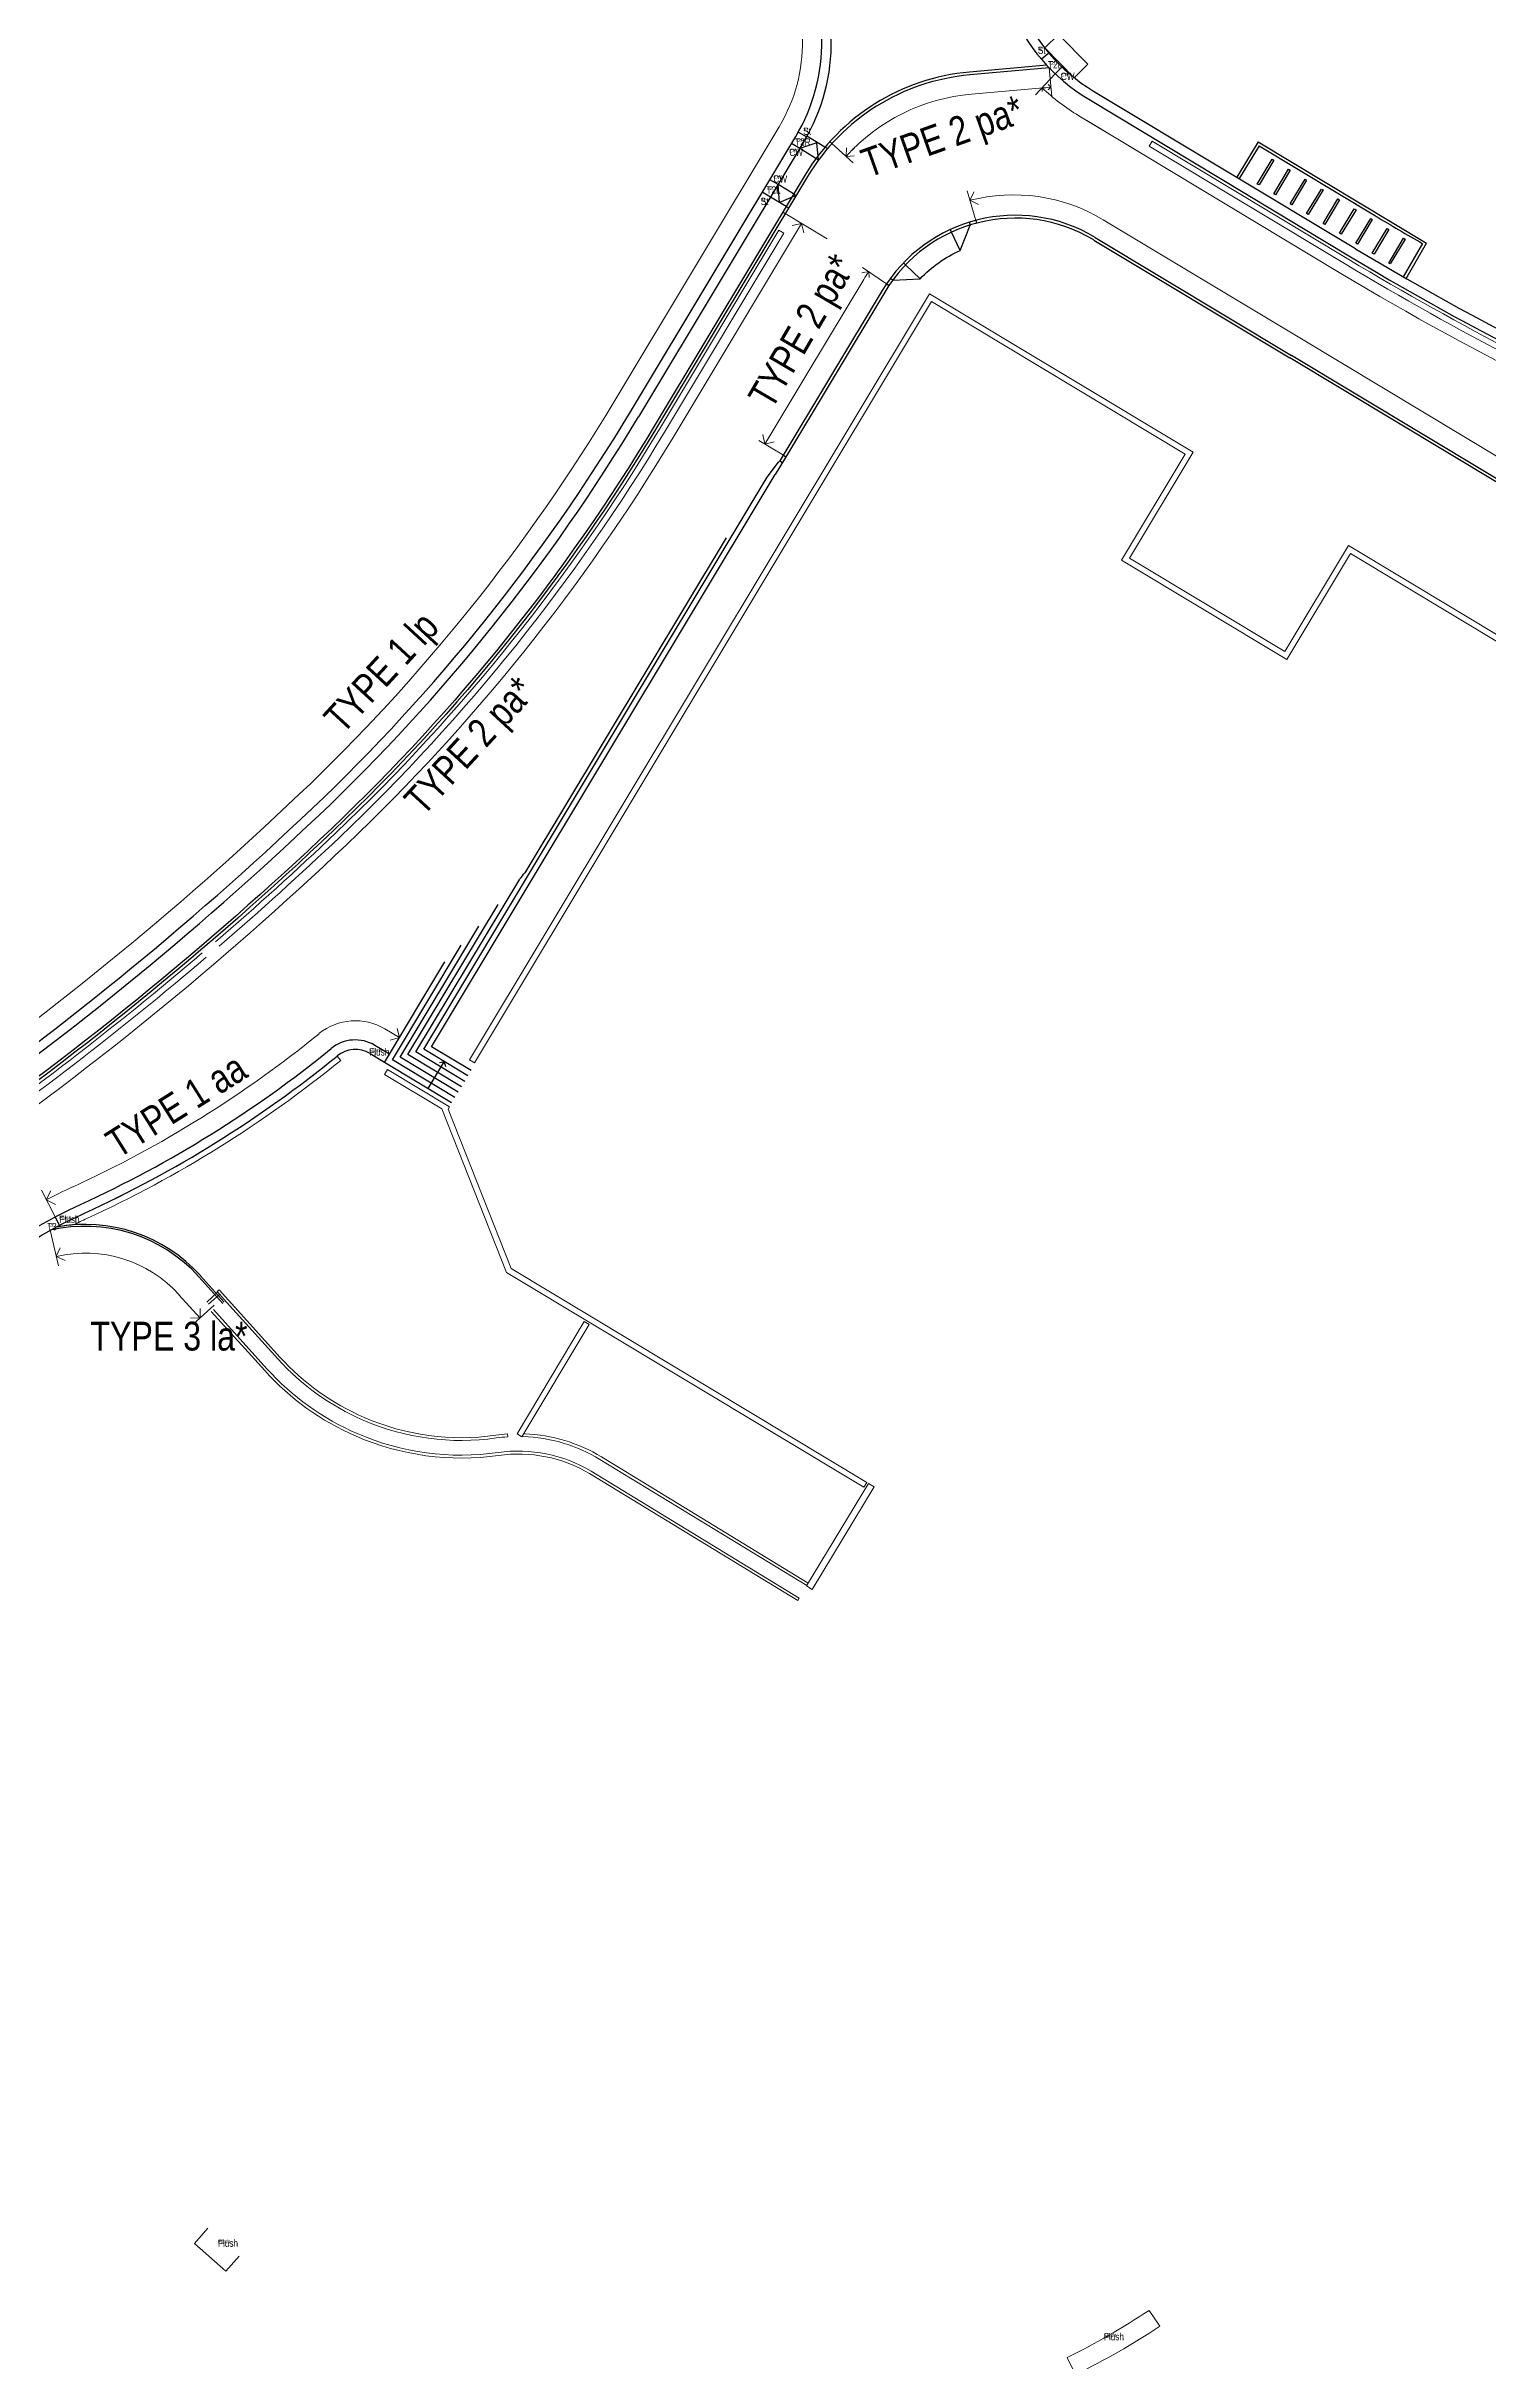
# Model space of a CAD drawing. Extents: x 832756 to 834508, y 817753 to 818399.
# Drawn here: x 834102.2 to 834177.5, y 817814.3 to 817935.1 of the extents above; entities that cross this region are included whole.
import ezdxf

# ---------------------------------------------------------------- set-up
doc = ezdxf.new("R2010")
doc.units = 0
doc.header["$MEASUREMENT"] = 0
doc.linetypes.add('ACAD_ISO02W100', pattern=[15, 12, -3])
for name, color, linetype, lineweight in [('000-PAV-Concrete-b', 1, 'Continuous', 25), ('000-PAV-Reused tiles-b', 3, 'Continuous', 15), ('000-West8 - Transition pieces', 2, 'Continuous', 30), ('000-West8 - Transition pieces @ 0.25', 2, 'Continuous', 30), ('000-West8 - Transition pieces @ 0.5', 2, 'Continuous', 30), ('020-gutter-b-a', 8, 'ACAD_ISO02W100', 9), ('KERBS TYPE', 3, 'Continuous', 0)]:
    doc.layers.add(name, color=color, linetype=linetype, lineweight=lineweight)
doc.styles.add('base plan(mm)$0$SWIS721 LT', font='swiss.ttf')
doc.styles.add('W8 TOPO wkcd', font='swissc.ttf', dxfattribs={"height": 1.1})
doc.linetypes.add('FENCELINE1', pattern='A,6.35,-2.54,[133,ltypeshp.shx,S=2.54,R=0,X=-2.54,Y=0],-2.54,25.4', length=36.83)

# ---------------------------------------------------------------- blocks, each defined once
blk = doc.blocks.new('*U137')
at = {"layer": '000-West8 - Transition pieces @ 0.25', "insert": (0, 0), "char_height": 0.188, "attachment_point": 1, "style": 'W8 TOPO wkcd'}
blk.add_mtext_dynamic_manual_height_columns('St', width=0.3732, gutter_width=1.38, heights=[0.202], dxfattribs=at)
at = {"layer": '000-West8 - Transition pieces @ 0.5', "insert": (0, 0), "char_height": 0.375, "attachment_point": 1, "style": 'W8 TOPO wkcd'}
blk.add_mtext_dynamic_manual_height_columns('St', width=0.7465, gutter_width=2.75, heights=[0.405], dxfattribs=at)
blk = doc.blocks.new('St')
at = {"layer": '000-West8 - Transition pieces'}
blk.add_blockref('*U137', (0, 0), dxfattribs=at)
blk = doc.blocks.new('*U141')
at = {"layer": '000-West8 - Transition pieces @ 0.25', "insert": (0, 0), "char_height": 0.188, "attachment_point": 1, "style": 'W8 TOPO wkcd'}
blk.add_mtext_dynamic_manual_height_columns('T2L', width=0.3732, gutter_width=1.38, heights=[0.202], dxfattribs=at)
at = {"layer": '000-West8 - Transition pieces @ 0.5', "insert": (0, 0), "char_height": 0.375, "attachment_point": 1, "style": 'W8 TOPO wkcd'}
blk.add_mtext_dynamic_manual_height_columns('T2L', width=0.7465, gutter_width=2.75, heights=[0.405], dxfattribs=at)
blk = doc.blocks.new('T2L')
at = {"layer": '000-West8 - Transition pieces'}
blk.add_blockref('*U141', (0, 0), dxfattribs=at)
blk = doc.blocks.new('*U143')
at = {"layer": '000-West8 - Transition pieces @ 0.25', "insert": (0, 0), "char_height": 0.188, "attachment_point": 1, "style": 'W8 TOPO wkcd'}
blk.add_mtext_dynamic_manual_height_columns('CW', width=0.3732, gutter_width=1.38, heights=[0.202], dxfattribs=at)
at = {"layer": '000-West8 - Transition pieces @ 0.5', "insert": (0, 0), "char_height": 0.375, "attachment_point": 1, "style": 'W8 TOPO wkcd'}
blk.add_mtext_dynamic_manual_height_columns('CW', width=0.7465, gutter_width=2.75, heights=[0.405], dxfattribs=at)
blk = doc.blocks.new('CW')
at = {"layer": '000-West8 - Transition pieces'}
blk.add_blockref('*U143', (0, 0), dxfattribs=at)
blk = doc.blocks.new('*U142')
at = {"layer": '000-West8 - Transition pieces @ 0.25', "insert": (0, 0), "char_height": 0.188, "attachment_point": 1, "style": 'W8 TOPO wkcd'}
blk.add_mtext_dynamic_manual_height_columns('T2R', width=0.3989, gutter_width=1.38, heights=[0.205], dxfattribs=at)
at = {"layer": '000-West8 - Transition pieces @ 0.5', "insert": (0, 0), "char_height": 0.375, "attachment_point": 1, "style": 'W8 TOPO wkcd'}
blk.add_mtext_dynamic_manual_height_columns('T2R', width=0.7978, gutter_width=2.75, heights=[0.411], dxfattribs=at)
blk = doc.blocks.new('T2R')
at = {"layer": '000-West8 - Transition pieces'}
blk.add_blockref('*U142', (0, 0), dxfattribs=at)
blk = doc.blocks.new('*U138')
at = {"layer": '000-West8 - Transition pieces @ 0.25', "insert": (0, 0), "char_height": 0.188, "attachment_point": 1, "style": 'W8 TOPO wkcd'}
blk.add_mtext_dynamic_manual_height_columns('Flush', width=0.3732, gutter_width=1.38, heights=[0.202], dxfattribs=at)
at = {"layer": '000-West8 - Transition pieces @ 0.5', "insert": (0, 0), "char_height": 0.375, "attachment_point": 1, "style": 'W8 TOPO wkcd'}
blk.add_mtext_dynamic_manual_height_columns('Flush', width=0.7465, gutter_width=2.75, heights=[0.405], dxfattribs=at)
blk = doc.blocks.new('Flush')
at = {"layer": '000-West8 - Transition pieces'}
blk.add_blockref('*U138', (0, 0), dxfattribs=at)
blk = doc.blocks.new('*U154')
at = {"layer": '000-West8 - Transition pieces @ 0.25', "insert": (0, 0), "char_height": 0.188, "attachment_point": 1, "style": 'W8 TOPO wkcd'}
blk.add_mtext_dynamic_manual_height_columns('T3', width=0.3732, gutter_width=1.38, heights=[0.202], dxfattribs=at)
at = {"layer": '000-West8 - Transition pieces @ 0.5', "insert": (0, 0), "char_height": 0.375, "attachment_point": 1, "style": 'W8 TOPO wkcd'}
blk.add_mtext_dynamic_manual_height_columns('T3', width=0.7465, gutter_width=2.75, heights=[0.405], dxfattribs=at)
blk = doc.blocks.new('T3')
at = {"layer": '000-West8 - Transition pieces'}
blk.add_blockref('*U154', (0, 0), dxfattribs=at)
blk = doc.blocks.new('A$C1F770982')
at = {"layer": '020-gutter-b-a', "color": 2, "linetype": 'FENCELINE1', "ltscale": 4e-05}
blk.add_line((834117.42, 817882.43), (834117.6, 817882.2), dxfattribs=at)
for points in [[(834159.94, 817930.14), (834159.78, 817929.88)], [(834140.47, 817925.5), (834140.72, 817925.34)], [(834124.32, 817882.23), (834148.33, 817922.19), (834162.08, 817913.92), (834158.76, 817908.39), (834166.86, 817903.52), (834170.18, 817909.05)], [(834124.58, 817882.08), (834148.43, 817921.78), (834161.67, 817913.82), (834158.35, 817908.29), (834166.97, 817903.11), (834170.29, 817908.64)], [(834170.18, 817909.05), (834195.09, 817894.09), (834193.41, 817891.31), (834194.74, 817890.51)], [(834170.29, 817908.64), (834194.67, 817893.99), (834193, 817891.2), (834194.59, 817890.25)], [(834120.05, 817881.72), (834119.89, 817881.47)], [(834123.28, 817879.78), (834120.05, 817881.72)], [(834124.32, 817882.23), (834124.58, 817882.08)], [(834119.89, 817881.47), (834122.88, 817879.67)], [(834122.88, 817879.67), (834126.25, 817871.14)], [(834123.28, 817879.78), (834123.21, 817879.66)], [(834123.21, 817879.66), (834126.49, 817871.35)], [(834126.25, 817871.14), (834144.9, 817859.94)], [(834126.49, 817871.35), (834145.05, 817860.19)], [(834110.61, 817869.6), (834111.17, 817870.11)], [(834110.71, 817869.49), (834111.27, 817870)], [(834111.15, 817870.14), (834111.26, 817870.24)], [(834130.31, 817868.58), (834126.8, 817862.73)], [(834130.57, 817868.43), (834127.05, 817862.57)], [(834130.31, 817868.58), (834130.57, 817868.43)], [(834126.31, 817862.72), (834126.32, 817862.57)], [(834127.05, 817862.57), (834126.8, 817862.73)], [(834127.12, 817862.58), (834127.07, 817862.61)], [(834127.21, 817862.73), (834127.16, 817862.76)], [(834130.59, 817860.65), (834141.45, 817854.03)], [(834130.67, 817860.78), (834141.52, 817854.16)], [(834141.91, 817854.79), (834145.14, 817860.14)], [(834142.21, 817854.61), (834145.44, 817859.96)], [(834144.9, 817859.94), (834145.05, 817860.19)], [(834145.14, 817860.14), (834145.44, 817859.96)], [(834141.45, 817854.03), (834141.52, 817854.16)], [(834141.91, 817854.79), (834142.21, 817854.61)]]:
    blk.add_lwpolyline(points, dxfattribs=at)
for points in [[(834207.14, 817907.88, -0.065177), (834170.21, 817923.97), (834159.94, 817930.14)], [(834207.06, 817907.59, -0.065177), (834170.06, 817923.71), (834159.78, 817929.88)], [(834140.47, 817925.5), (834134.23, 817915.12, -0.067646), (834117.35, 817894.07, -0.01206), (834111.07, 817888.39)], [(834140.72, 817925.34), (834134.49, 817914.96, -0.067646), (834117.55, 817893.85, -0.01206), (834111.26, 817888.16)], [(834110.38, 817887.81, -0.025311), (834096.3, 817876.98, 0.137723), (834084.29, 817862.48), (834074.75, 817841.04)], [(834110.58, 817887.58, -0.025311), (834096.47, 817876.73, 0.137723), (834084.56, 817862.36), (834075.03, 817840.92)], [(834117.42, 817882.43, -0.063343), (834104.24, 817874.24, 0.014474), (834102.76, 817873.51, 11.070728)], [(834117.6, 817882.2, -0.063343), (834104.36, 817873.96, 0.007012), (834103.65, 817873.62, 0.007012)], [(834102.76, 817873.51, -0.027726), (834103.65, 817873.62, -0.038347)], [(834126.32, 817862.57, 0.020565), (834125.72, 817862.51, -0.138463), (834118.77, 817863.44, -0.107072), (834114.32, 817866.63), (834111.64, 817869.59), (834111.15, 817870.14)], [(834126.31, 817862.72, 0.020614), (834125.69, 817862.65, -0.13846), (834118.83, 817863.58, -0.107072), (834114.43, 817866.73), (834111.75, 817869.69), (834111.26, 817870.24)], [(834110.85, 817869.11), (834113.64, 817866.02, 0.107157), (834118.4, 817862.6, 0.138233), (834125.84, 817861.6, -0.17109), (834130.59, 817860.65)], [(834110.96, 817869.21), (834113.75, 817866.12, 0.107157), (834118.46, 817862.74, 0.138233), (834125.82, 817861.75, -0.171147), (834130.67, 817860.78)], [(834141.92, 817854.81), (834131.13, 817861.39, 0.130072), (834127.12, 817862.58, 0.130072)], [(834142, 817854.93), (834131.21, 817861.52, 0.127519), (834127.21, 817862.73, 0.127519)]]:
    blk.add_lwpolyline(points, format="xyb", dxfattribs=at)

msp = doc.modelspace()

# ---------------------------------------------------------------- linework, layer by layer
at = {"layer": '000-PAV-Concrete-b'}
for p, q in [((834154.44, 817934.11), (834150.41, 817933.75)), ((834154.57, 817933.97), (834150.42, 817933.6)), ((834156.89, 817932.75), (834170.56, 817924.54)), ((834156.63, 817932.33), (834170.3, 817924.11)), ((834141.34, 817930.39), (834132.71, 817916.03)), ((834141.77, 817930.13), (834133.14, 817915.77)), ((834142.87, 817929.84), (834141.93, 817930.4)), ((834165.47, 817930.11), (834164.36, 817928.27)), ((834165.47, 817930.11), (834174.25, 817924.83)), ((834142.4, 817929.25), (834141.55, 817929.76)), ((834165.52, 817929.9), (834164.49, 817928.19)), ((834165.52, 817929.9), (834171.59, 817926.25)), ((834141.23, 817927.39), (834140.42, 817927.88)), ((834140.84, 817926.74), (834140.03, 817927.23)), ((834149.92, 817924.45), (834149.48, 817925.4)), ((834156.9, 817924.99), (834167.13, 817918.84)), ((834156.97, 817925.12), (834167.21, 817918.97)), ((834173.06, 817923.07), (834174.06, 817924.8)), ((834173.19, 817922.99), (834174.25, 817924.83)), ((834147.83, 817922.97), (834147.08, 817923.69)), ((834145.86, 817922.35), (834140.52, 817913.47)), ((834145.99, 817922.27), (834140.65, 817913.39)), ((834139.86, 817912.62), (834140.44, 817913.4)), ((834141.05, 817914.05), (834140.27, 817912.76)), ((834140.44, 817913.4), (834140.51, 817913.48)), ((834140.51, 817913.48), (834140.65, 817913.39)), ((834121.93, 817882.78), (834139.86, 817912.62)), ((834122.34, 817882.91), (834140.27, 817912.76)), ((834137.71, 817909.46), (834127.21, 817891.99)), ((834121.52, 817882.64), (834126.94, 817891.66)), ((834121.11, 817882.51), (834125.81, 817890.33)), ((834120.7, 817882.37), (834124.81, 817889.2)), ((834120.3, 817882.23), (834123.89, 817888.22)), ((834119.89, 817882.1), (834123.04, 817887.34)), ((834120.15, 817882.53), (834119.39, 817882.98)), ((834124.4, 817881.67), (834122.34, 817882.91)), ((834119.89, 817882.1), (834119.13, 817882.55)), ((834123.39, 817879.99), (834119.89, 817882.1)), ((834123.56, 817880.27), (834120.3, 817882.23)), ((834123.73, 817880.55), (834120.7, 817882.37)), ((834123.9, 817880.83), (834121.11, 817882.51)), ((834124.07, 817881.11), (834121.52, 817882.64)), ((834124.23, 817881.39), (834121.93, 817882.78)), ((834122.16, 817880.73), (834123, 817882.13)), ((834123, 817882.13), (834122.75, 817882.07)), ((834123, 817882.13), (834123.07, 817881.88)), ((834110.2, 817870.91), (834111.45, 817869.53)), ((834110.27, 817870.98), (834111.52, 817869.6))]:
    msp.add_line(p, q, dxfattribs=at)
for points in [[(834142.53, 817929.17), (834142.45, 817930.06), (834141.55, 817929.76)], [(834166.2, 817929.2), (834166.29, 817929.15), (834165.52, 817927.86), (834165.43, 817927.91), (834166.2, 817929.2)], [(834141.36, 817927.31), (834140.5, 817926.95), (834140.42, 817927.88)], [(834167.06, 817928.68), (834167.15, 817928.63), (834166.37, 817927.35), (834166.29, 817927.4), (834167.06, 817928.68)], [(834167.92, 817928.17), (834168, 817928.12), (834167.23, 817926.83), (834167.15, 817926.88), (834167.92, 817928.17)], [(834168.78, 817927.65), (834168.86, 817927.6), (834168.09, 817926.32), (834168, 817926.37), (834168.78, 817927.65)], [(834169.63, 817927.14), (834169.72, 817927.09), (834168.95, 817925.8), (834168.86, 817925.85), (834169.63, 817927.14)], [(834170.49, 817926.62), (834170.58, 817926.57), (834169.8, 817925.29), (834169.72, 817925.34), (834170.49, 817926.62)], [(834171.35, 817926.11), (834171.43, 817926.06), (834170.66, 817924.77), (834170.57, 817924.82), (834171.35, 817926.11)], [(834172.2, 817925.59), (834172.29, 817925.54), (834171.52, 817924.26), (834171.43, 817924.31), (834172.2, 817925.59)], [(834173.06, 817925.08), (834173.15, 817925.03), (834172.37, 817923.74), (834172.29, 817923.79), (834173.06, 817925.08)]]:
    msp.add_lwpolyline(points, dxfattribs=at)
for points in [[(834141.83, 817928.39), (834133.96, 817915.28, -0.067646), (834117.13, 817894.3, -0.038667), (834096.12, 817877.24)], [(834141.96, 817928.31), (834134.08, 817915.2, -0.067646), (834117.23, 817894.2, -0.038667), (834096.21, 817877.12)], [(834146.41, 817922.9), (834147.83, 817922.97, -0.0934), (834149.92, 817924.45), (834150.45, 817925.77)], [(834210.26, 817900.83, 0.122442), (834203.82, 817900.87, -0.058383), (834201.25, 817900.56, -0.13713), (834194.43, 817902.44), (834167.13, 817918.84)], [(834210.3, 817900.98, 0.122442), (834203.79, 817901.02, -0.058383), (834201.25, 817900.71, -0.13713), (834194.51, 817902.57), (834167.21, 817918.97)], [(834089.61, 817860.11, -0.182634), (834104.03, 817874.69, -18.004564)], [(834090.07, 817859.91, -0.182634), (834104.24, 817874.24, -0.061273)]]:
    msp.add_lwpolyline(points, format="xyb", dxfattribs=at)
for centre, radius, start, end in [((834133.2, 817935.28), 10, 328.9996, 97.0663), ((834133.2, 817935.28), 9.5, 328.9996, 97.0663), ((834161.78, 817940.9), 9.5, 202.1284, 239.0001), ((834161.78, 817940.9), 10, 202.1284, 239.0001), ((834151.39, 817922.64), 11.15, 95.0507, 148.9996), ((834151.39, 817922.64), 11, 95.0507, 148.9996), ((834152.8, 817918.18), 8.1, 59.0001, 148.9996), ((834152.8, 817918.18), 7.95, 59.0001, 148.9996), ((834250.13, 818056.97), 152.5, 239.0001, 240.0769), ((834250.13, 818056.97), 155, 239.0001, 257.4222), ((834250.13, 818056.97), 154.5, 239.0001, 257.4222), ((834048.37, 817966.71), 98.4, 313.5199, 328.9996), ((834048.37, 817966.71), 98.9, 313.5199, 328.9996), ((833996.46, 818021.37), 173.78, 304.6627, 313.52), ((833996.46, 818021.37), 174.28, 304.6627, 313.52), ((834079.29, 817930.79), 61.66, 320.6151, 321.0065), ((834118.36, 817881.27), 2, 58.9996, 129.1266), ((834078.61, 817930.14), 61, 294.6288, 309.1266), ((834078.61, 817930.14), 61.5, 294.6288, 309.1266), ((834118.36, 817881.27), 1.5, 58.9996, 129.1266), ((834104.27, 817865.55), 8.1, 124.5268, 124.5268), ((834104.27, 817865.55), 8, 42.1351, 103.1715), ((834104.27, 817865.55), 8.1, 42.1351, 100.7448)]:
    msp.add_arc(centre, radius, start, end, dxfattribs=at)
at = {"layer": '000-PAV-Reused tiles-b'}
msp.add_lwpolyline([(834155.88, 817933.45), (834154.34, 817935.01), (834155.05, 817935.71), (834156.59, 817934.16)], close=True, dxfattribs=at)
msp.add_lwpolyline([(834110.67, 817821.29), (834109.97, 817820.5), (834111.6, 817819.05), (834112.3, 817819.83)], dxfattribs=at)
msp.add_lwpolyline([(834160.35, 817816.18), (834159.79, 817817.01, -0.031159), (834155.51, 817814.55), (834155.95, 817813.66, 0.031159)], format="xyb", close=True, dxfattribs=at)
at = {"layer": '000-West8 - Transition pieces'}
for points in [[(834154.55, 817934.74), (834154.17, 817934.42)], [(834155.23, 817934.01), (834154.89, 817933.65)], [(834141.55, 817929.76), (834141.12, 817930.02)], [(834141.91, 817930.37), (834141.47, 817930.62)], [(834143.23, 817930.02), (834143.1, 817930.14)], [(834142.4, 817929.25), (834142.53, 817929.17)], [(834143, 817929.76), (834142.87, 817929.83)], [(834140.42, 817927.88), (834139.99, 817928.13)], [(834140.03, 817927.23), (834139.6, 817927.49)], [(834140.79, 817926.37), (834140.66, 817926.44)], [(834140.84, 817926.74), (834140.97, 817926.67)], [(834141.23, 817927.39), (834141.36, 817927.31)], [(834149.49, 817925.38), (834149.41, 817925.54)], [(834150.46, 817925.75), (834150.41, 817925.92)], [(834150.74, 817926.01), (834150.78, 817925.85)], [(834146.42, 817922.89), (834146.28, 817922.99)], [(834147.09, 817923.68), (834146.97, 817923.8)], [(834146.08, 817922.7), (834146.22, 817922.61)], [(834140.7, 817913.77), (834140.83, 817913.69)], [(834102.93, 817873.6), (834102.7, 817874.04)]]:
    msp.add_lwpolyline(points, dxfattribs=at)
at = {"layer": 'KERBS TYPE', "ltscale": 0.000125}
for p, q in [((834153.86, 817932.57), (834154.89, 817933.65)), ((834154.7, 817932.47), (834154.57, 817933.97)), ((834144.34, 817929.02), (834143.22, 817930.02)), ((834142.99, 817925.05), (834140.79, 817926.37)), ((834150.74, 817926.01), (834150.29, 817927.56)), ((834120.66, 817883.39), (834119.91, 817883.84)), ((834101.98, 817875.43), (834102.7, 817874.04)), ((834102.44, 817873.34), (834102.88, 817871.49)), ((834109.16, 817869.97), (834110.26, 817868.76)), ((834111, 817869.43), (834109.89, 817868.42))]:
    msp.add_line(p, q, dxfattribs=at)
at = {"layer": 'KERBS TYPE'}
for p, q in [((834144.83, 817923.56), (834146.08, 817922.7)), ((834139.42, 817914.54), (834140.7, 817913.77)), ((834120.15, 817882.53), (834120.92, 817883.81))]:
    msp.add_line(p, q, dxfattribs=at)
at = {"layer": 'KERBS TYPE', "ltscale": 0.000125, "flags": 128}
for points in [[(834092.29, 817877.42, -0.020267), (834094.73, 817879.25, 0.038667), (834115.44, 817896.08, 0.067646), (834131.86, 817916.54), (834140.48, 817930.9, 0.625274), (834132.15, 817943.72, -0.139813), (834120.64, 817945.51, -0.13446), (834112.69, 817951.58, -0.004834), (834101.61, 817966.27, 0.045991), (834093.83, 817975.24, 0.04243)], [(834143.97, 817929.35, -0.188968), (834150.51, 817932.6), (834154.66, 817932.97)], [(834154.2, 817932.93, 0.05491), (834156.12, 817931.47), (834159.2, 817929.62)], [(834239.54, 817901.48, -0.046728), (834219, 817904.08), (834216.16, 817904.72, -0.080556), (834169.79, 817923.25), (834156.54, 817931.22)], [(834167.73, 817919.83), (834157.38, 817926.05, 0.200453), (834150.43, 817927.06)], [(834141.65, 817925.85), (834134.94, 817914.69, -0.067646), (834117.92, 817893.47, -0.038667), (834096.78, 817876.29, 0.012964), (834095.35, 817875.25, 0.012964)], [(834210.55, 817901.95, 0.122442), (834203.55, 817901.99, -0.058383), (834201.25, 817901.71, -0.13713), (834195.02, 817903.43), (834167.73, 817919.83)], [(834102.24, 817874.93, -0.01271), (834103.61, 817875.6)]]:
    msp.add_lwpolyline(points, format="xyb", dxfattribs=at)
for points in [[(834154.21, 817932.73), (834154.2, 817932.93), (834154.4, 817932.93)], [(834154.51, 817933.1), (834154.66, 817932.97), (834154.52, 817932.83)], [(834150.66, 817927.51), (834150.43, 817927.06), (834150.88, 817926.84)], [(834141.76, 817925.36), (834141.65, 817925.85), (834141.16, 817925.74)], [(834139.62, 817914.84), (834139.73, 817914.35), (834140.22, 817914.46)], [(834120.18, 817883.26), (834120.66, 817883.39), (834120.54, 817883.87)], [(834102.48, 817875.4), (834102.24, 817874.93), (834102.71, 817874.69)], [(834102.96, 817872.43), (834102.76, 817871.97), (834103.22, 817871.77)], [(834109.76, 817868.77), (834110.26, 817868.76), (834110.27, 817869.26)]]:
    msp.add_lwpolyline(points, dxfattribs=at)
at = {"layer": 'KERBS TYPE', "ltscale": 0.000125}
msp.add_lwpolyline([(834143.99, 817929.8), (834143.97, 817929.35), (834144.4, 817929.38)], dxfattribs=at)
at = {"layer": 'KERBS TYPE'}
for points in [[(834144.89, 817922.93), (834141.92, 817917.99), (834139.73, 817914.35)], [(834144.79, 817923.27), (834145.15, 817923.34), (834145.18, 817923.04)]]:
    msp.add_lwpolyline(points, dxfattribs=at)
at = {"layer": 'KERBS TYPE', "ltscale": 0.000125}
for centre, radius, start, end in [((834151.39, 817922.64), 10, 134.2367, 137.8798), ((834118.36, 817881.27), 3, 58.9996, 129.1266), ((834078.61, 817930.14), 60, 294.6288, 309.1266), ((834104.27, 817865.55), 6.6, 42.1351, 103.1715)]:
    msp.add_arc(centre, radius, start, end, dxfattribs=at)
at = {"layer": 'KERBS TYPE'}
msp.add_arc((834152.69, 817918.25), 9.1, 145.9657, 148.9996, dxfattribs=at)

# ---------------------------------------------------------------- block references
at = {"layer": '000-West8 - Transition pieces'}
for name, p in [('St', (834153.98, 817935.07)), ('T2L', (834154.51, 817934.32)), ('CW', (834155.18, 817933.71)), ('T2R', (834141.31, 817930.29)), ('St', (834141.74, 817930.85)), ('CW', (834141.01, 817929.75)), ('T2L', (834139.82, 817927.79)), ('CW', (834140.18, 817928.36)), ('St', (834139.52, 817927.19)), ('Flush', (834119.09, 817882.83)), ('T3', (834102.28, 817873.72)), ('Flush', (834102.92, 817874.1))]:
    msp.add_blockref(name, p, dxfattribs=at)
at = {"layer": '000-West8 - Transition pieces', "rotation": 0.9525628939966897}
for p in [(834111.19, 817820.69, 4.99), (834157.42, 817815.81, 4.99)]:
    msp.add_blockref('Flush', p, dxfattribs=at)
at = {"layer": '020-gutter-b-a'}
msp.add_blockref('A$C1F770982', (0, 0), dxfattribs=at)

# ---------------------------------------------------------------- texts
at = {"layer": 'KERBS TYPE', "style": 'base plan(mm)$0$SWIS721 LT', "width": 0.8}
for s, rotation, p in [('TYPE 2 pa*', 19.6119, (834145.12, 817928.23)), ('TYPE 2 pa*', 59.6712, (834140.09, 817916.09)), ('TYPE 1 lp', 47.3784, (834117.71, 817899.17)), ('TYPE 2 pa*', 47.3784, (834121.9, 817894.9)), ('TYPE 1 aa', 32.2349, (834105.99, 817877.06))]:
    msp.add_text(s, height=1.5, rotation=rotation, dxfattribs=at).set_placement(p)
msp.add_text('TYPE 3 la*', height=1.5, dxfattribs=at).set_placement((834104.54, 817867.07, 5.04))

doc.saveas('drawing.dxf')
